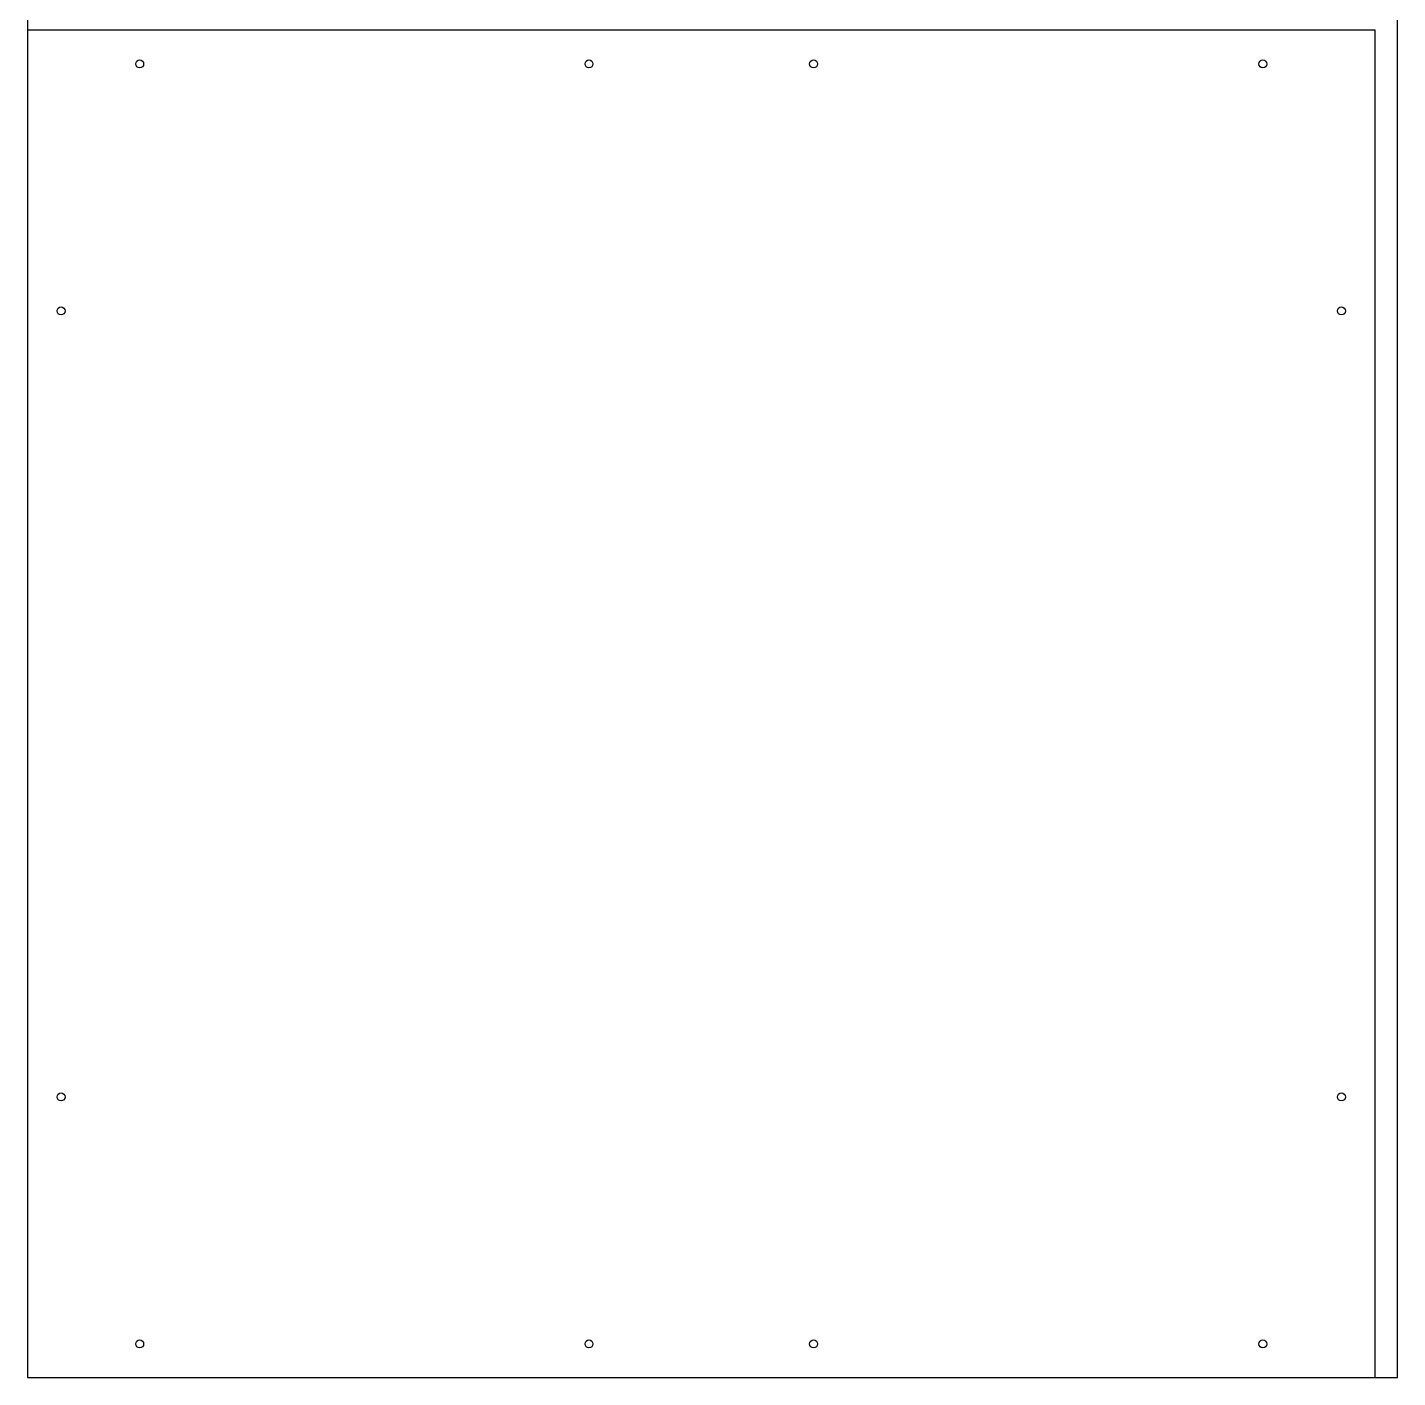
# Model space of a CAD drawing. Header units: millimetres. Extents: x 0 to 1220, y 0 to 2440.
# Drawn here: x 0 to 1220, y 0 to 1202 of the extents above; entities that cross this region are included whole.
import ezdxf

# ---------------------------------------------------------------- set-up
doc = ezdxf.new("R2010")
doc.units = ezdxf.units.MM
doc.layers.add('Body', color=7, linetype='CONTINUOUS')
doc.layers.add('Rectangle', color=7, linetype='CONTINUOUS')

msp = doc.modelspace()

# ---------------------------------------------------------------- linework, layer by layer
at = {"layer": 'Body'}
for p, q in [((0, 1200), (0, 1200, 20)), ((0, 1200), (0, 0)), ((0, 1200, 20), (0, 0, 20)), ((1200, 1200), (0, 1200)), ((0, 1200), (0, 0)), ((0, 1200, 20), (0, 0, 20)), ((1200, 1200, 20), (0, 1200, 20)), ((0, 1200), (0, 1200, 20)), ((1200, 1200), (0, 1200)), ((1200, 1200, 20), (0, 1200, 20)), ((1200, 1200), (1200, 1200, 20)), ((1200, 0), (1200, 1200)), ((1200, 0, 20), (1200, 1200, 20)), ((1200, 0), (1200, 1200)), ((1200, 0, 20), (1200, 1200, 20)), ((1200, 1200), (1200, 1200, 20)), ((103.5, 1170, 20), (103.5, 1170, 5.5)), ((103.5, 1170, 20), (103.5, 1170, 5.5)), ((503.5, 1170, 20), (503.5, 1170, 5.5)), ((503.5, 1170, 20), (503.5, 1170, 5.5)), ((703.5, 1170, 20), (703.5, 1170, 5.5)), ((703.5, 1170, 20), (703.5, 1170, 5.5)), ((1103.5, 1170, 20), (1103.5, 1170, 5.5)), ((1103.5, 1170, 20), (1103.5, 1170, 5.5)), ((33.5, 950, 20), (33.5, 950, 5.5)), ((33.5, 950, 20), (33.5, 950, 5.5)), ((1173.5, 950, 20), (1173.5, 950, 5.5)), ((1173.5, 950, 20), (1173.5, 950, 5.5)), ((33.5, 250, 20), (33.5, 250, 5.5)), ((33.5, 250, 20), (33.5, 250, 5.5)), ((1173.5, 250, 20), (1173.5, 250, 5.5)), ((1173.5, 250, 20), (1173.5, 250, 5.5)), ((103.5, 30, 20), (103.5, 30, 5.5)), ((103.5, 30, 20), (103.5, 30, 5.5)), ((503.5, 30, 20), (503.5, 30, 5.5)), ((503.5, 30, 20), (503.5, 30, 5.5)), ((703.5, 30, 20), (703.5, 30, 5.5)), ((703.5, 30, 20), (703.5, 30, 5.5)), ((1103.5, 30, 20), (1103.5, 30, 5.5)), ((1103.5, 30, 20), (1103.5, 30, 5.5)), ((0, 0), (0, 0, 20)), ((0, 0), (1200, 0)), ((0, 0, 20), (1200, 0, 20)), ((0, 0), (0, 0, 20)), ((0, 0), (1200, 0)), ((0, 0, 20), (1200, 0, 20)), ((1200, 0), (1200, 0, 20)), ((1200, 0), (1200, 0, 20))]:
    msp.add_line(p, q, dxfattribs=at)
for centre in [(100, 1170, 20), (100, 1170, 20), (100, 1170, 5.5), (100, 1170, 5.5), (500, 1170, 20), (500, 1170, 20), (500, 1170, 5.5), (500, 1170, 5.5), (700, 1170, 20), (700, 1170, 20), (700, 1170, 5.5), (700, 1170, 5.5), (1100, 1170, 20), (1100, 1170, 20), (1100, 1170, 5.5), (1100, 1170, 5.5), (30, 950, 20), (30, 950, 20), (30, 950, 5.5), (30, 950, 5.5), (1170, 950, 20), (1170, 950, 20), (1170, 950, 5.5), (1170, 950, 5.5), (30, 250, 20), (30, 250, 20), (30, 250, 5.5), (30, 250, 5.5), (1170, 250, 20), (1170, 250, 20), (1170, 250, 5.5), (1170, 250, 5.5), (100, 30, 20), (100, 30, 20), (100, 30, 5.5), (100, 30, 5.5), (500, 30, 20), (500, 30, 20), (500, 30, 5.5), (500, 30, 5.5), (700, 30, 20), (700, 30, 20), (700, 30, 5.5), (700, 30, 5.5), (1100, 30, 20), (1100, 30, 20), (1100, 30, 5.5), (1100, 30, 5.5)]:
    msp.add_circle(centre, 3.5, dxfattribs=at)
at = {"layer": 'Rectangle'}
for p, q in [((0, 2440), (0, 0)), ((1220, 0), (1220, 2440)), ((0, 0), (1220, 0))]:
    msp.add_line(p, q, dxfattribs=at)

doc.saveas('drawing.dxf')
